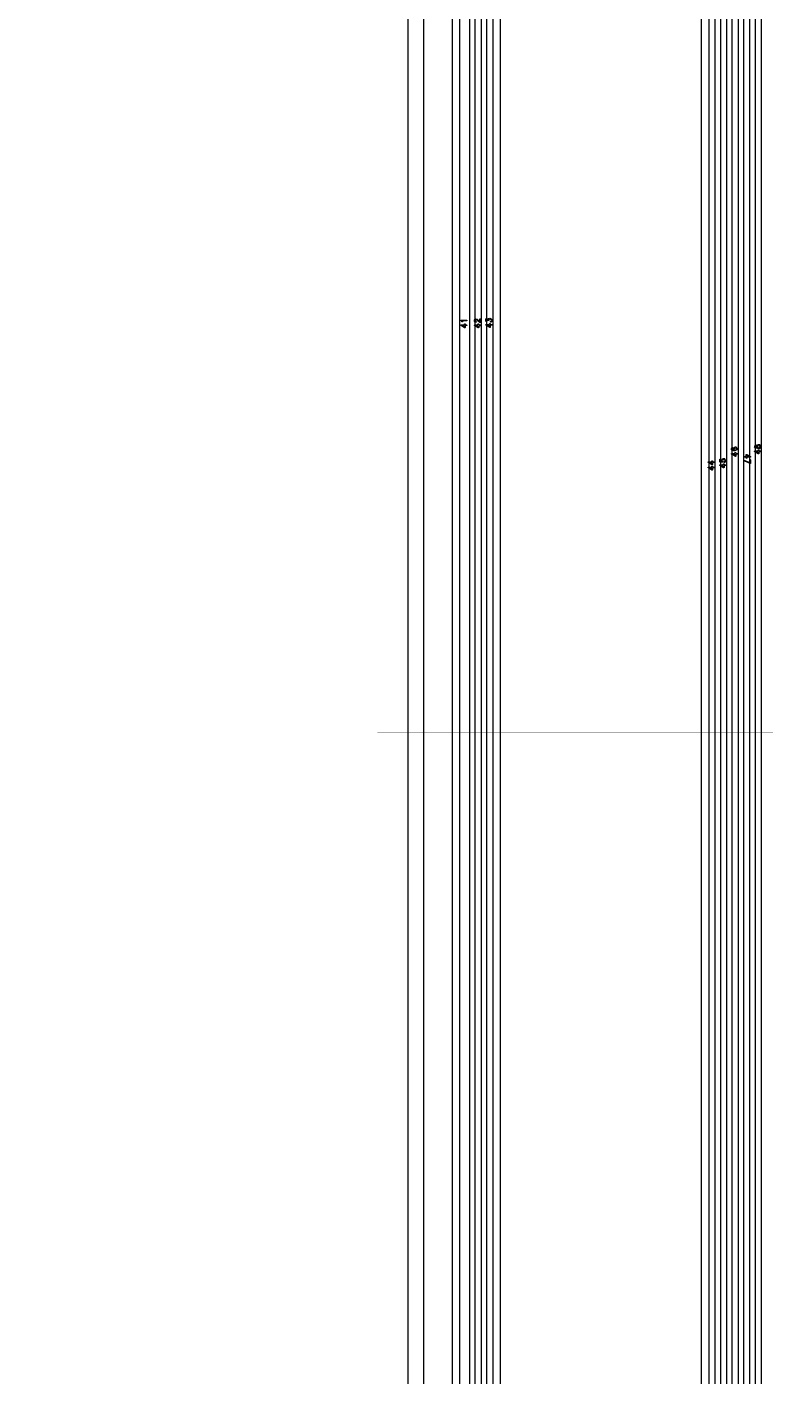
# Model space of a CAD drawing. Extents: x 726 to 3150, y -650 to 148.
# Drawn here: x 2597.8 to 2607.51, y -536.1 to -518.36 of the extents above; entities that cross this region are included whole.
import ezdxf

# ---------------------------------------------------------------- set-up
doc = ezdxf.new("R2010")
doc.units = 0
for name, color, linetype in [('bak_bak_btr2-bcq2792', 8, 'Continuous'), ('bak_outline', 12, 'Continuous'), ('biaozhu1', 9, 'Continuous'), ('quyukuang', 10, 'Continuous')]:
    doc.layers.add(name, color=color, linetype=linetype)

msp = doc.modelspace()

# ---------------------------------------------------------------- linework, layer by layer
at = {"layer": 'bak_bak_btr2-bcq2792'}
msp.add_lwpolyline([(2598, -555.381), (2598, -549.881, -0.196002), (2602.246, -539.466, 0.196006), (2603.017, -537.576), (2603.017, -506.983, -0.414216), (2603.814, -506.186), (2615.413, -506.186, -0.414216), (2616.21, -506.983), (2616.21, -537.991, -0.202307), (2611.708, -548.661, 0.202311), (2611.194, -549.881), (2611.194, -555.381, 0.202315), (2611.708, -556.601, -0.202307), (2616.21, -567.271), (2616.21, -588.803, -0.414217), (2615.413, -589.599), (2603.814, -589.599, -0.414217), (2603.017, -588.803), (2603.017, -567.686, 0.196007), (2602.246, -565.796, -0.196002)], format="xyb", close=True, dxfattribs=at)
for points in [[(2603.849, -537.458), (2603.848, -507.201, -0.238385), (2603.939, -507.02), (2603.977, -506.99, -0.173045), (2604.001, -506.981), (2605.16, -506.986, -0.125794), (2605.288, -507.019, 0.120092), (2605.41, -507.042, -0.425074), (2605.502, -507.131), (2605.502, -507.664), (2605.325, -507.664), (2605.325, -507.157, 0.113861), (2605.237, -507.078, 0.10351), (2605.16, -507.062), (2604.014, -507.058), (2603.983, -507.083, 0.235237), (2603.924, -507.201), (2603.925, -537.448, -0.102662)], [(2603.39, -507.182), (2603.39, -537.453, 0.032892)], [(2603.492, -537.454), (2603.492, -507.182, -0.10871)], [(2603.619, -507.182), (2603.621, -537.471, -0.022228)], [(2603.695, -537.453), (2603.695, -507.182, -0.109189)], [(2603.772, -507.182), (2603.772, -537.451, -0.017288)], [(2604.026, -536.339), (2604.026, -509.163), (2604.032, -509.163), (2604.032, -507.177, -0.094884), (2604.044, -507.164)], [(2606.771, -537.464), (2606.771, -510.915, 0.198834), (2606.626, -510.565), (2606.057, -509.996, -0.039378), (2605.888, -509.798, 0.039321), (2605.728, -509.61), (2605.679, -509.562, -0.07943), (2605.487, -509.296, 0.116263), (2605.366, -509.169, -0.256525), (2605.325, -509.094), (2605.325, -508.561), (2605.502, -508.561), (2605.502, -509.092, 0.062755), (2605.521, -509.186, 0.10138), (2605.733, -509.508), (2605.782, -509.556, -0.039361), (2605.95, -509.754, 0.039333), (2606.111, -509.942), (2606.68, -510.512, -0.198833), (2606.847, -510.915), (2606.847, -537.537, -0.010052)], [(2606.924, -537.465), (2606.924, -510.852, 0.198756), (2606.778, -510.502), (2606.165, -509.888, -0.114208), (2605.807, -509.314, 0.112375), (2605.703, -509.159, -0.208771), (2605.675, -509.094), (2605.675, -508.561), (2605.852, -508.561), (2605.852, -509.094, -0.021854), (2605.852, -509.102, 0.114045), (2605.879, -509.289, 0.114299), (2606.219, -509.834), (2606.832, -510.448, -0.19875), (2607, -510.852), (2607, -537.472, -0.014443)], [(2607.076, -537.476), (2607.076, -510.552, 0.153996), (2606.739, -509.485, -0.046151), (2606.707, -509.428, 0.107672), (2606.622, -509.314, 0.010697), (2606.613, -509.307), (2606.585, -509.285, -0.054462), (2606.555, -509.255, 0.126301), (2606.432, -509.165, -0.273462), (2606.375, -509.094), (2606.374, -509.094), (2606.374, -508.561), (2606.552, -508.561), (2606.552, -509.074, 0.038877), (2606.565, -509.119, 0.030719), (2606.605, -509.195, -0.021779), (2606.607, -509.198, 0.011118), (2606.615, -509.209, 0.050188), (2606.632, -509.225), (2606.672, -509.256, -0.108125), (2606.776, -509.397, 0.046187), (2606.802, -509.442, -0.153948), (2607.152, -510.552), (2607.152, -537.476, -0.014254)], [(2607.228, -537.464), (2607.228, -510.488, 0.051196), (2607.19, -510.117), (2607.094, -509.655, 0.110452), (2606.983, -509.409, 0.035181), (2606.87, -509.279, -0.070248), (2606.815, -509.207, 0.04678), (2606.767, -509.17, -0.261115), (2606.724, -509.094), (2606.724, -508.561), (2606.902, -508.561), (2606.902, -509.094, 0.1208), (2606.943, -509.244, -0.029988), (2607.044, -509.363, -0.110415), (2607.169, -509.64), (2607.265, -510.101, -0.051195), (2607.305, -510.488), (2607.305, -537.48, -0.014083)], [(2607.381, -537.464), (2607.381, -510.488, 0.051225), (2607.339, -510.086), (2607.178, -509.307, 0.117475), (2607.097, -509.154, -0.185435), (2607.074, -509.094), (2607.074, -508.561), (2607.252, -508.561), (2607.252, -509.094, -0.059051), (2607.25, -509.115, 0.119815), (2607.252, -509.291), (2607.414, -510.07, -0.051225), (2607.457, -510.488), (2607.457, -537.484, -0.013918)], [(2606.669, -510.915), (2606.669, -537.464, -0.013224)]]:
    msp.add_lwpolyline(points, format="xyb", dxfattribs=at)
at = {"layer": 'bak_outline'}
msp.add_lwpolyline([(2603.814, -505.983), (2615.413, -505.983, -0.414215), (2616.413, -506.983), (2616.413, -537.991, -0.202312), (2611.85, -548.807, 0.202309), (2611.397, -549.881), (2611.397, -555.381, 0.202309), (2611.85, -556.456, -0.202312), (2616.413, -567.272), (2616.413, -588.803, -0.414215), (2615.413, -589.803), (2603.814, -589.803, -0.414215), (2602.814, -588.803), (2602.814, -567.686, 0.196013), (2602.101, -565.938, -0.196007), (2597.797, -555.381), (2597.797, -549.881, -0.196007), (2602.101, -539.324, 0.196013), (2602.814, -537.576), (2602.814, -506.983, -0.414215)], format="xyb", close=True, dxfattribs=at)
at = {"layer": 'biaozhu1'}
for p, q in [((2603.528, -522.286), (2603.552, -522.301)), ((2603.706, -522.287), (2603.73, -522.301)), ((2603.859, -522.281), (2603.883, -522.295)), ((2606.782, -524.088), (2606.806, -524.103)), ((2607.087, -523.977), (2607.111, -523.992)), ((2607.294, -524.008), (2607.27, -523.993)), ((2607.27, -523.993), (2607.27, -524.008)), ((2607.27, -524.008), (2607.294, -524.008)), ((2607.392, -523.945), (2607.415, -523.96)), ((2606.782, -524.158), (2606.806, -524.173)), ((2606.934, -524.127), (2606.958, -524.142))]:
    msp.add_line(p, q, dxfattribs=at)
for points in [[(2603.508, -522.221, -0.70052), (2603.511, -522.212), (2603.581, -522.212, -1), (2603.581, -522.222), (2603.524, -522.222)], [(2603.528, -522.229, -1.522268), (2603.517, -522.229), (2603.508, -522.221)], [(2603.524, -522.222, -0.069267), (2603.525, -522.223), (2603.528, -522.229)], [(2603.684, -522.226, -0.688679), (2603.718, -522.202), (2603.728, -522.208), (2603.754, -522.229)], [(2603.705, -522.242, -0.328001), (2603.684, -522.228, -0.134382), (2603.684, -522.226)], [(2603.694, -522.216, 0.570938), (2603.705, -522.232, -1), (2603.705, -522.242)], [(2603.754, -522.229), (2603.754, -522.2, -1), (2603.764, -522.2), (2603.764, -522.24, -0.650111), (2603.755, -522.244), (2603.722, -522.216, 0.341992), (2603.694, -522.216)], [(2603.836, -522.229), (2603.836, -522.197, -0.595633), (2603.844, -522.193), (2603.863, -522.205, -1.208225), (2603.906, -522.236)], [(2603.846, -522.206), (2603.846, -522.229, -1), (2603.836, -522.229)], [(2603.899, -522.202, 0.372906), (2603.873, -522.207), (2603.873, -522.214, -0.595633), (2603.865, -522.218), (2603.846, -522.206)], [(2603.906, -522.236), (2603.9, -522.239, -1), (2603.896, -522.23, 0.637699), (2603.899, -522.202)], [(2607.144, -523.911, -0.421687), (2607.068, -523.921), (2607.064, -523.913, -0.095784), (2607.064, -523.911)], [(2607.077, -523.889, -1.487712), (2607.076, -523.9, 0.775304), (2607.095, -523.922)], [(2607.403, -523.893, -0.647914), (2607.369, -523.886, -0.095784), (2607.369, -523.884)], [(2607.396, -523.872, 0.610192), (2607.379, -523.874), (2607.379, -523.883)], [(2606.912, -524.075), (2606.912, -524.046, -1), (2606.922, -524.046), (2606.922, -524.07), (2606.937, -524.072, -0.523857), (2606.959, -524.036)], [(2606.974, -524.048, 0.819062), (2606.95, -524.074, -0.735195), (2606.946, -524.083), (2606.916, -524.08, -0.388911), (2606.912, -524.075)], [(2606.975, -524.085, -1), (2606.971, -524.076, 0.637699), (2606.974, -524.048)], [(2607.24, -524.07, -1), (2607.243, -524.061), (2607.306, -524.087)], [(2607.306, -524.087), (2607.306, -524.054, -1), (2607.316, -524.054), (2607.316, -524.094, -0.539242), (2607.31, -524.099), (2607.24, -524.07)]]:
    msp.add_lwpolyline(points, format="xyb", dxfattribs=at)
for points in [[(2603.508, -522.285, -0.761311), (2603.511, -522.276), (2603.552, -522.276), (2603.552, -522.267, -1), (2603.562, -522.267), (2603.562, -522.276), (2603.581, -522.276, -1), (2603.581, -522.286), (2603.562, -522.286), (2603.562, -522.31, -0.589349), (2603.555, -522.314)], [(2603.686, -522.286, -0.761311), (2603.689, -522.277), (2603.73, -522.277), (2603.73, -522.267, -1), (2603.74, -522.267), (2603.74, -522.277), (2603.759, -522.277, -1), (2603.759, -522.287), (2603.74, -522.287), (2603.74, -522.31, -0.589349), (2603.733, -522.314)], [(2603.838, -522.28, -0.761311), (2603.841, -522.271), (2603.883, -522.271), (2603.883, -522.261, -1), (2603.893, -522.261), (2603.893, -522.271), (2603.911, -522.271, -1), (2603.911, -522.281), (2603.893, -522.281), (2603.893, -522.304, -0.589349), (2603.885, -522.309)], [(2607.371, -523.944, -0.761311), (2607.374, -523.935), (2607.415, -523.935), (2607.415, -523.926, -1), (2607.425, -523.926), (2607.425, -523.935), (2607.444, -523.935, -1), (2607.444, -523.945), (2607.425, -523.945), (2607.425, -523.968, -0.589349), (2607.418, -523.973)], [(2606.762, -524.088, -0.761311), (2606.764, -524.078), (2606.806, -524.078), (2606.806, -524.069, -1), (2606.816, -524.069), (2606.816, -524.078), (2606.834, -524.078, -1), (2606.834, -524.088), (2606.816, -524.088), (2606.816, -524.112, -0.589349), (2606.808, -524.116)], [(2606.914, -524.126, -0.761311), (2606.917, -524.117), (2606.958, -524.117), (2606.958, -524.108, -1), (2606.968, -524.108), (2606.968, -524.117), (2606.987, -524.117, -1), (2606.987, -524.127), (2606.968, -524.127), (2606.968, -524.151, -0.589349), (2606.961, -524.155)], [(2607.066, -523.976, -0.761311), (2607.069, -523.967), (2607.111, -523.967), (2607.111, -523.958, -1), (2607.121, -523.958), (2607.121, -523.967), (2607.139, -523.967, -1), (2607.139, -523.977), (2607.121, -523.977), (2607.121, -524.001, -0.589349), (2607.113, -524.005)], [(2607.241, -524.018, -1), (2607.241, -524.008), (2607.26, -524.008), (2607.26, -523.984, -0.589349), (2607.267, -523.98), (2607.314, -524.008, -0.761311), (2607.311, -524.018), (2607.27, -524.018), (2607.27, -524.027, -1), (2607.26, -524.027), (2607.26, -524.018)], [(2606.762, -524.158, -0.761311), (2606.764, -524.148), (2606.806, -524.148), (2606.806, -524.139, -1), (2606.816, -524.139), (2606.816, -524.148), (2606.834, -524.148, -1), (2606.834, -524.158), (2606.816, -524.158), (2606.816, -524.182, -0.589349), (2606.808, -524.186)]]:
    msp.add_lwpolyline(points, format="xyb", close=True, dxfattribs=at)
for points in [[(2603.552, -522.301), (2603.552, -522.286), (2603.528, -522.286)], [(2603.73, -522.301), (2603.73, -522.287), (2603.706, -522.287)], [(2603.883, -522.295), (2603.883, -522.281), (2603.859, -522.281)], [(2606.806, -524.103), (2606.806, -524.088), (2606.782, -524.088)], [(2607.111, -523.992), (2607.111, -523.977), (2607.087, -523.977)], [(2607.415, -523.96), (2607.415, -523.945), (2607.392, -523.945)], [(2606.806, -524.173), (2606.806, -524.158), (2606.782, -524.158)], [(2606.958, -524.142), (2606.958, -524.127), (2606.934, -524.127)]]:
    msp.add_lwpolyline(points, dxfattribs=at)
for centre, radius in [((2607.117, -523.909), 0.0151), ((2607.424, -523.878), 0.0152)]:
    msp.add_circle(centre, radius, dxfattribs=at)
for centre, radius, start, end in [((2607.083, -523.908), 0.0197, 108.9553, 189.1016), ((2607.114, -523.909), 0.0233, 90.0194, 213.449), ((2607.119, -523.911), 0.0255, 0.7979, 99.5416), ((2607.388, -523.879), 0.0204, 44.4979, 195.9023), ((2607.388, -523.879), 0.0104, 204.1519, 43.2244), ((2607.425, -523.878), 0.026, 213.0455, 146.9545), ((2606.963, -524.062), 0.0263, 296.5455, 100.7623)]:
    msp.add_arc(centre, radius, start, end, dxfattribs=at)
at = {"layer": 'quyukuang', "const_width": 0.001}
msp.add_lwpolyline([(2602.407, -527.634), (2602.407, -519.966), (2615.1, -519.966), (2615.1, -527.634)], close=True, dxfattribs=at)

doc.saveas('drawing.dxf')
